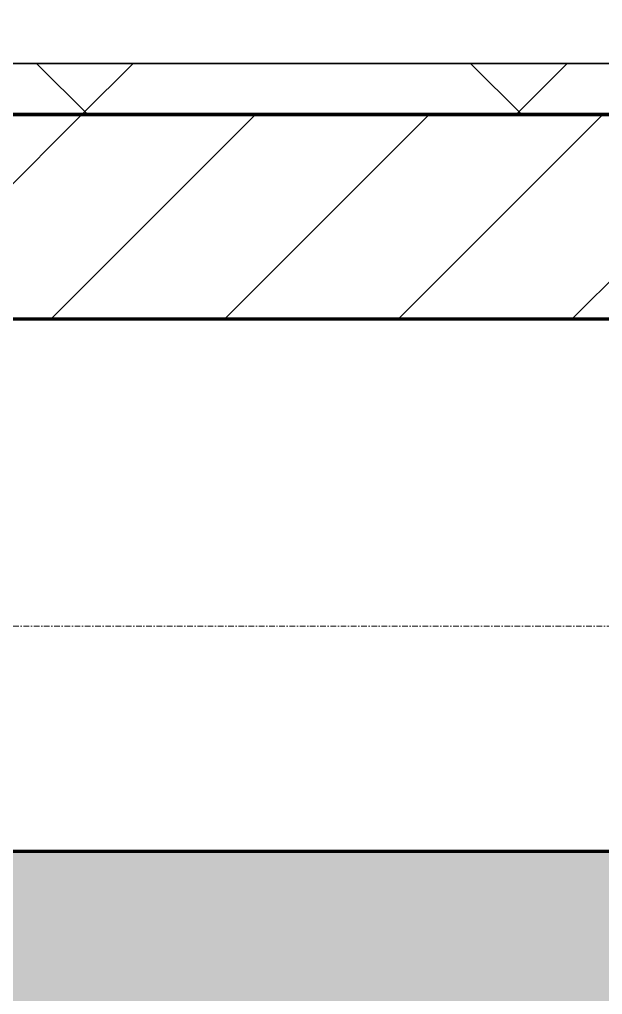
# Model space of a CAD drawing. Header units: millimetres. Extents: x -794334 to -714814, y -17806 to 22403.
# Drawn here: x -737859 to -737289, y -4681 to -3728 of the extents above; entities that cross this region are included whole.
import ezdxf
from ezdxf.xclip import XClip

# ---------------------------------------------------------------- set-up
doc = ezdxf.new("R2010")
doc.units = ezdxf.units.MM
doc.header["$XCLIPFRAME"] = 0
doc.linetypes.add('DPA_Grid _ Level 100', pattern=[10, 5.5, -1.6, 1.3, -1.6])
for name, color, linetype, lineweight in [('A-GLAZ-CURT', 2, 'Continuous', 9), ('A-WALL', 5, 'Continuous', 35), ('A-WALL-FNSH', 2, 'Continuous', 35), ('A-WALL-PATT', 1, 'Continuous', 35), ('S-GRID', 251, 'Continuous', 9), ('WALL-E', 2, 'Continuous', 35)]:
    doc.layers.add(name, color=color, linetype=linetype, lineweight=lineweight)
doc.layers.add('A11_ALU.SOLID SHEET', color=2, linetype='Continuous')

# ---------------------------------------------------------------- blocks, each defined once
blk = doc.blocks.new('*U804')
at = {"layer": 'S-GRID', "linetype": 'DPA_Grid _ Level 100'}
blk.add_line((57942.91, -7900), (-14128.88, -7900), dxfattribs=at)
blk = doc.blocks.new('PPLS-PP19_Custom Tile Pattern - Custom Tile Pattern-V185-4252-01 ENLARGED CONCOURSE LEVEL - REFLECTED CEILING PLAN - SHEET 3')
at = {"layer": 'A-GLAZ-CURT'}
for p, q in [((-300, 0), (300, 0)), ((300, 0), (-300, 0)), ((230.06, 0), (300, 0)), ((-300, -50), (300, -50)), ((300, -50), (-300, -50))]:
    blk.add_line(p, q, dxfattribs=at)
for points, knots in [([(268.31, 0), (265.4, 0), (243.63, 0), (207.11, 0), (177.41, 0), (159.34, 0), (158.33, 0), (158.3, 0)], [-253.462782, -253.462782, -253.462782, -253.462782, -244.693688, -187.987675, -143.776725, -129.632772, -123.352749, -123.352749, -123.352749, -123.352749]), ([(159.07, 0), (159.13, 0), (160.84, 0), (165.21, 0), (174.15, 0), (185.98, 0), (208.82, 0), (219.42, 0), (230.06, 0)], [-115.643202, -115.643202, -115.643202, -115.643202, -114.681583, -87.660824, -65.295536, -41.623857, -24.459831, 0, 0, 0, 0]), ([(247.1, 0), (246.76, 0), (245.04, 0), (238.34, 0), (226.56, 0), (221.1, 0), (200.27, 0), (182.99, 0), (174.27, 0), (169.67, 0), (168.99, 0)], [-9649.085549, -9649.085549, -9649.085549, -9649.085549, -9581.591397, -9406.094246, -9221.510254, -9016.44624, -8717.832359, -8253.978395, -8152.463617, -8069.855175, -8069.855175, -8069.855175, -8069.855175]), ([(171.51, 0), (176.48, 0), (193.23, 0), (201.73, 0), (208.81, 0), (213.9, 0), (241.96, 0), (266.73, 0), (281.71, 0), (291.71, 0), (296.52, 0), (297.86, 0), (298.09, 0)], [-7971.819559, -7971.819559, -7971.819559, -7971.819559, -7784.112253, -7606.717214, -7289.299508, -7042.621073, -6582.165592, -6068.460911, -5766.029927, -5566.724884, -5280.360606, -5199.253518, -5199.253518, -5199.253518, -5199.253518]), ([(268.16, 0), (266.9, 0), (251.48, 0), (230.43, 0), (219.94, 0), (219.02, 0)], [-11971.483157, -11971.483157, -11971.483157, -11971.483157, -11905.454923, -11162.864862, -10856.732305, -10856.732305, -10856.732305, -10856.732305]), ([(219.9, 0), (220.86, 0), (227.84, 0), (242.06, 0), (246.54, 0), (246.96, 0)], [-10670.940496, -10670.940496, -10670.940496, -10670.940496, -10511.382485, -9925.173265, -9834.877357, -9834.877357, -9834.877357, -9834.877357]), ([(284.76, 0), (284.76, 0), (285.09, 0), (287.47, 0), (293.59, 0), (297.76, 0), (300, 0)], [-4110.630118, -4110.630118, -4110.630118, -4110.630118, -4053.389046, -3959.664717, -3862.421465, -3746.95702, -3746.95702, -3746.95702, -3746.95702]), ([(297.38, 0), (295.84, 0), (291.62, 0), (285.38, 0), (284.87, 0)], [-4803.172655, -4803.172655, -4803.172655, -4803.172655, -4358.271401, -4143.037883, -4143.037883, -4143.037883, -4143.037883])]:
    blk.add_open_spline(points, degree=3, knots=knots, dxfattribs=at)
for points in [[(300, 0), (289.52, 0), (278.89, 0), (268.31, 0)], [(300, 0), (289.76, 0), (279.51, 0), (269.26, 0)]]:
    blk.add_open_spline(points, degree=3, dxfattribs=at)
blk = doc.blocks.new('PPLS-PP19_Custom Tile Pattern - Custom Tile Pattern-V186-4252-01 ENLARGED CONCOURSE LEVEL - REFLECTED CEILING PLAN - SHEET 3')
at = {"layer": 'A-GLAZ-CURT'}
for p, q in [((-300, 0), (300, 0)), ((300, 0), (-300, 0)), ((-293.07, 0), (-275.75, 0)), ((-275.75, 0), (-293.07, 0)), ((-222.32, 0), (-205, 0)), ((-205, 0), (-222.32, 0)), ((-125.17, 0), (-127.9, 0)), ((-300, -50), (300, -50)), ((300, -50), (-300, -50))]:
    blk.add_line(p, q, dxfattribs=at)
at = {"layer": 'A-GLAZ-CURT', "flags": 128}
for points in [[(-300, 0), (-291.56, 0), (-283.3, 0), (-275.2, 0), (-267.26, 0), (-259.45, 0), (-251.77, 0), (-244.2, 0), (-236.74, 0), (-229.36, 0), (-222.06, 0), (-214.83, 0), (-207.71, 0), (-200.76, 0), (-194.02, 0), (-187.54, 0), (-181.38, 0), (-175.58, 0), (-170.25, 0), (-165.64, 0), (-162.01, 0), (-159.53, 0), (-157.46, 0), (-154.52, 0), (-149.42, 0), (-141.84, 0), (-132.81, 0), (-126.08, 0)], [(-196.37, 0), (-202.58, 0), (-209.04, 0), (-215.73, 0), (-222.63, 0), (-229.72, 0), (-236.97, 0), (-244.39, 0), (-251.96, 0), (-259.67, 0), (-267.51, 0), (-275.48, 0), (-283.55, 0), (-291.73, 0), (-300, 0)], [(-128.55, 0), (-134.16, 0), (-140.03, 0), (-145.5, 0), (-150.63, 0), (-155.53, 0), (-160.27, 0), (-164.95, 0), (-169.65, 0), (-174.47, 0), (-179.49, 0), (-184.81, 0), (-190.44, 0), (-195.93, 0)]]:
    blk.add_lwpolyline(points, dxfattribs=at)
at = {"layer": 'A-GLAZ-CURT'}
for points, knots in [([(-300, 0), (-284.65, 0), (-236.57, 0), (-174.61, 0), (-129.95, 0), (-110.8, 0), (-99.5, 0), (-91.46, 0)], [-5323.127839, -5323.127839, -5323.127839, -5323.127839, -4502.809032, -2700.551212, -1002.059161, -460.363443, 0, 0, 0, 0]), ([(-195.93, 0), (-201.86, 0), (-228.4, 0), (-262.56, 0), (-294.48, 0), (-300, 0)], [-15548.992685, -15548.992685, -15548.992685, -15548.992685, -15131.813646, -13729.592194, -13439.944408, -13439.944408, -13439.944408, -13439.944408]), ([(-137.88, 0), (-140.56, 0), (-147.66, 0), (-147.69, 0), (-158.72, 0), (-174.02, 0), (-185.59, 0), (-209.77, 0), (-232.01, 0), (-255.22, 0), (-262.59, 0), (-264.9, 0), (-265.4, 0)], [-3187.727384, -3187.727384, -3187.727384, -3187.727384, -2919.378265, -2477.344047, -2237.412286, -2029.680487, -1755.085331, -1400.429864, -858.079193, -543.655514, -208.940337, 0, 0, 0, 0]), ([(-258.6, 0), (-257.91, 0), (-254.26, 0), (-241.25, 0), (-225.99, 0), (-213.1, 0), (-203.73, 0), (-198.3, 0), (-195.93, 0)], [-5722.54675, -5722.54675, -5722.54675, -5722.54675, -5657.471696, -5413.335975, -5017.494783, -4832.723979, -4666.091899, -4532.549632, -4532.549632, -4532.549632, -4532.549632]), ([(-133.82, 0), (-135.51, 0), (-137.8, 0), (-149.31, 0), (-162.01, 0), (-177.91, 0), (-199.46, 0), (-216.65, 0), (-231.26, 0), (-233.46, 0), (-234, 0)], [-2731.647847, -2731.647847, -2731.647847, -2731.647847, -2418.507304, -2308.929706, -2113.765672, -1763.376603, -1422.553702, -978.033455, -846.069444, -682.911962, -682.911962, -682.911962, -682.911962]), ([(-233.49, 0), (-233.44, 0), (-232.38, 0), (-230.74, 0), (-225.3, 0), (-223.63, 0)], [-455.274641, -455.274641, -455.274641, -455.274641, -440.605512, -119.536984, 0, 0, 0, 0]), ([(-223.63, 0), (-219.39, 0), (-206.17, 0), (-188.58, 0), (-169.02, 0), (-152.12, 0), (-137.1, 0), (-130, 0), (-127.98, 0)], [-5463.295695, -5463.295695, -5463.295695, -5463.295695, -5161.076232, -4739.070012, -4465.409639, -4149.119819, -3839.893365, -3660.841967, -3660.841967, -3660.841967, -3660.841967]), ([(-195.9, 0), (-192.68, 0), (-183.52, 0), (-171.77, 0), (-158.7, 0), (-157.22, 0)], [-4531.949775, -4531.949775, -4531.949775, -4531.949775, -4349.945572, -4000.813434, -3840.635403, -3840.635403, -3840.635403, -3840.635403]), ([(-128.82, 0), (-130.8, 0), (-150.49, 0), (-172.81, 0), (-195, 0)], [-17314.152334, -17314.152334, -17314.152334, -17314.152334, -17136.203329, -15570.758768, -15570.758768, -15570.758768, -15570.758768]), ([(-152.35, 0), (-151.03, 0), (-147.71, 0), (-143.57, 0), (-138.62, 0)], [-3494.978217, -3494.978217, -3494.978217, -3494.978217, -3371.022232, -3227.460399, -3227.460399, -3227.460399, -3227.460399]), ([(-128.05, 0), (-130.61, 0), (-137.18, 0), (-147.46, 0), (-150.03, 0), (-150.57, 0)], [-5689.624056, -5689.624056, -5689.624056, -5689.624056, -5508.838257, -5298.784692, -5196.16478, -5196.16478, -5196.16478, -5196.16478]), ([(-150.34, 0), (-150.07, 0), (-147.75, 0), (-142.6, 0), (-127.26, 0), (-107.3, 0), (-90.42, 0), (-75.26, 0), (-68.41, 0), (-65.12, 0), (-63.63, 0)], [-4948.728362, -4948.728362, -4948.728362, -4948.728362, -4883.323924, -4440.880425, -4054.690705, -3793.097032, -3402.597032, -3144.956779, -3050.982048, -2969.237017, -2969.237017, -2969.237017, -2969.237017]), ([(-129.19, 0), (-132.53, 0), (-139.48, 0), (-147.74, 0), (-149.07, 0)], [-6625.955282, -6625.955282, -6625.955282, -6625.955282, -6449.282163, -6277.220794, -6277.220794, -6277.220794, -6277.220794]), ([(-148.23, 0), (-146.94, 0), (-140.15, 0), (-137.28, 0), (-133.93, 0), (-128.78, 0), (-126.5, 0)], [-6162.058746, -6162.058746, -6162.058746, -6162.058746, -6017.569127, -5560.701257, -5364.112219, -5231.017328, -5231.017328, -5231.017328, -5231.017328]), ([(-128.7, 0), (-131.87, 0), (-139.57, 0), (-146.11, 0), (-146.95, 0)], [-910.741975, -910.741975, -910.741975, -910.741975, -741.901385, -489.130243, -489.130243, -489.130243, -489.130243]), ([(-146.69, 0), (-146.59, 0), (-145.49, 0), (-137.46, 0), (-131.12, 0), (-128.03, 0)], [-420.34245, -420.34245, -420.34245, -420.34245, -406.956646, -290.263673, -75.880701, -75.880701, -75.880701, -75.880701]), ([(-128.3, 0), (-131.84, 0), (-133.22, 0), (-134.09, 0), (-134.15, 0)], [-8520.774418, -8520.774418, -8520.774418, -8520.774418, -8266.114998, -8246.473386, -8246.473386, -8246.473386, -8246.473386]), ([(-134.15, 0), (-133.32, 0), (-131.69, 0), (-128.76, 0), (-128.21, 0)], [-7657.439573, -7657.439573, -7657.439573, -7657.439573, -7293.749979, -7215.664213, -7215.664213, -7215.664213, -7215.664213]), ([(-120.13, 0), (-120.14, 0), (-120.24, 0), (-121.3, 0), (-129.25, 0), (-133.82, 0)], [-2933.992132, -2933.992132, -2933.992132, -2933.992132, -2920.575025, -2840.280255, -2731.647847, -2731.647847, -2731.647847, -2731.647847]), ([(-128.08, 0), (-125.4, 0), (-115.98, 0), (-92.04, 0), (-74.02, 0), (-62.91, 0), (-60.49, 0), (-60.14, 0)], [-7209.625627, -7209.625627, -7209.625627, -7209.625627, -6839.55839, -6236.997189, -5713.340575, -5140.470607, -5025.989201, -5025.989201, -5025.989201, -5025.989201]), ([(-86.16, 0), (-91.37, 0), (-104.13, 0), (-119.09, 0), (-127.62, 0), (-128.06, 0)], [-1681.3698, -1681.3698, -1681.3698, -1681.3698, -1374.161226, -945.742622, -922.113472, -922.113472, -922.113472, -922.113472]), ([(-72.93, 0), (-75.51, 0), (-90.06, 0), (-110.33, 0), (-128.05, 0)], [-19442.345229, -19442.345229, -19442.345229, -19442.345229, -18935.241197, -17337.188255, -17337.188255, -17337.188255, -17337.188255]), ([(-60.22, 0), (-66.5, 0), (-81.6, 0), (-106.97, 0), (-121.35, 0), (-128.03, 0)], [-7904.648407, -7904.648407, -7904.648407, -7904.648407, -7508.296369, -7004.680444, -6646.584606, -6646.584606, -6646.584606, -6646.584606]), ([(-118.78, 0), (-121.86, 0), (-124.4, 0), (-127.86, 0), (-127.99, 0)], [-5938.474035, -5938.474035, -5938.474035, -5938.474035, -5700.061948, -5691.037617, -5691.037617, -5691.037617, -5691.037617]), ([(-113.43, 0), (-113.44, 0), (-113.96, 0), (-119.73, 0), (-125.43, 0), (-127.03, 0), (-127.41, 0)], [-328.499627, -328.499627, -328.499627, -328.499627, -282.672656, -98.539552, -24.539552, 0, 0, 0, 0]), ([(-127.37, 0), (-125.74, 0), (-124.17, 0), (-123.43, 0), (-123.28, 0)], [-3642.19713, -3642.19713, -3642.19713, -3642.19713, -3488.92562, -3439.852845, -3439.852845, -3439.852845, -3439.852845]), ([(-126.5, 0), (-122.44, 0), (-108.71, 0), (-86.68, 0), (-63.44, 0), (-54.4, 0), (-48.53, 0), (-30.79, 0), (-18.03, 0), (8.61, 0), (15.02, 0), (22.91, 0), (31, 0), (39.04, 0), (51.19, 0), (58.74, 0), (61.34, 0), (61.45, 0)], [-5231.017328, -5231.017328, -5231.017328, -5231.017328, -4994.692869, -4542.524482, -4008.285538, -3689.699207, -3546.54457, -3315.260113, -2864.387349, -2439.246196, -2084.094819, -1956.422387, -1818.904206, -1645.594513, -1443.202566, -1228.752106, -1120.932285, -1120.932285, -1120.932285, -1120.932285]), ([(-125.15, 0), (-124.93, 0), (-121.96, 0), (-113.01, 0), (-98.9, 0), (-85.29, 0), (-71.67, 0), (-65.93, 0), (-65.07, 0)], [-3362.7396, -3362.7396, -3362.7396, -3362.7396, -3342.215224, -3074.362186, -2902.289527, -2605.247022, -2322.099534, -2241.8264, -2241.8264, -2241.8264, -2241.8264]), ([(-122.08, 0), (-122.01, 0), (-121.69, 0), (-121.2, 0), (-120.88, 0)], [-3136.336417, -3136.336417, -3136.336417, -3136.336417, -3110.304437, -3035.164275, -3035.164275, -3035.164275, -3035.164275]), ([(-36.33, 0), (-36.43, 0), (-37.27, 0), (-45.02, 0), (-46.13, 0), (-60.59, 0), (-81.23, 0), (-99.51, 0), (-114.02, 0), (-117.28, 0), (-118.78, 0)], [-1855.773136, -1855.773136, -1855.773136, -1855.773136, -1810.870157, -1672.078046, -1405.135169, -1060.00838, -740.068933, -229.489605, -116.330425, 0, 0, 0, 0]), ([(-117.74, 0), (-117.19, 0), (-114.78, 0), (-113.43, 0), (-113.43, 0)], [-821.249067, -821.249067, -821.249067, -821.249067, -394.672656, -330.879064, -330.879064, -330.879064, -330.879064]), ([(-36.62, 0), (-36.62, 0), (-40.35, 0), (-44.32, 0), (-58.97, 0), (-85.2, 0), (-107.61, 0), (-116.56, 0), (-117.56, 0)], [-4069.478503, -4069.478503, -4069.478503, -4069.478503, -3858.647035, -3538.256648, -2842.901703, -2193.204658, -1433.981041, -985.49888, -985.49888, -985.49888, -985.49888]), ([(-115.82, 0), (-114.96, 0), (-110.41, 0), (-96.78, 0), (-71.33, 0), (-42.53, 0), (-12.78, 0), (2.21, 0), (6.88, 0), (7.81, 0)], [-5724.064692, -5724.064692, -5724.064692, -5724.064692, -5430.283136, -5103.229623, -4799.173296, -4065.652676, -3589.737505, -3285.047089, -3185.089787, -3185.089787, -3185.089787, -3185.089787]), ([(9.32, 0), (9.08, 0), (7.65, 0), (2.57, 0), (-12.23, 0), (-25.64, 0), (-40, 0), (-56.24, 0), (-75.59, 0), (-94, 0), (-112.01, 0), (-114.94, 0), (-115.63, 0)], [-2922.926651, -2922.926651, -2922.926651, -2922.926651, -2882.788014, -2720.818881, -2518.50168, -2125.455881, -1792.521578, -1466.981642, -1208.454564, -789.402658, -501.969187, -243.577221, -243.577221, -243.577221, -243.577221]), ([(-91.46, 0), (-90.09, 0), (-84.7, 0), (-77.43, 0), (-72.73, 0), (-72.64, 0), (-72.64, 0)], [-19832.387487, -19832.387487, -19832.387487, -19832.387487, -19753.885894, -19541.04734, -19478.625389, -19471.062469, -19471.062469, -19471.062469, -19471.062469]), ([(-63.96, 0), (-64.13, 0), (-72.5, 0), (-80.63, 0), (-86.16, 0)], [-2171.769325, -2171.769325, -2171.769325, -2171.769325, -2007.031671, -1681.3698, -1681.3698, -1681.3698, -1681.3698]), ([(-60.21, 0), (-62.62, 0), (-71.92, 0), (-77.83, 0), (-82.66, 0), (-83.28, 0), (-83.28, 0)], [-2130.39516, -2130.39516, -2130.39516, -2130.39516, -2006.592567, -1646.621388, -1424.436217, -1393.971743, -1393.971743, -1393.971743, -1393.971743]), ([(-83.28, 0), (-83.28, 0), (-82.91, 0), (-76.14, 0), (-62.97, 0), (-48.14, 0), (-36.49, 0), (-33.57, 0), (-29.94, 0), (-28.57, 0)], [-1393.4169, -1393.4169, -1393.4169, -1393.4169, -1353.722004, -1274.333717, -1073.56893, -651.549973, -296.515819, -83.513472, 0, 0, 0, 0]), ([(-66.39, 0), (-66.39, 0), (-64.58, 0), (-62.04, 0), (-60.24, 0)], [-2493.31794, -2493.31794, -2493.31794, -2493.31794, -2315.303971, -2045.757878, -2045.757878, -2045.757878, -2045.757878]), ([(31.18, 0), (25.97, 0), (11.99, 0), (-16.92, 0), (-47.42, 0), (-65.77, 0), (-66.37, 0), (-66.38, 0)], [-4496.803627, -4496.803627, -4496.803627, -4496.803627, -4222.080604, -3745.412743, -2981.410125, -2542.574734, -2498.224237, -2498.224237, -2498.224237, -2498.224237]), ([(-63.63, 0), (-61.49, 0), (-57.39, 0), (-54.49, 0), (-45.2, 0), (-40.79, 0), (-40.46, 0), (-40.44, 0)], [-2969.237017, -2969.237017, -2969.237017, -2969.237017, -2851.217951, -2734.127174, -2474.780881, -2410.990208, -2350.645972, -2350.645972, -2350.645972, -2350.645972]), ([(-26.75, 0), (-27.82, 0), (-36.18, 0), (-47.84, 0), (-57.53, 0), (-60.18, 0)], [-8718.362214, -8718.362214, -8718.362214, -8718.362214, -8532.293389, -8073.216054, -7905.559645, -7905.559645, -7905.559645, -7905.559645]), ([(-29.03, 0), (-33.97, 0), (-43.74, 0), (-53.79, 0), (-59.04, 0), (-59.38, 0)], [-2680.714891, -2680.714891, -2680.714891, -2680.714891, -2413.671296, -2161.752162, -2144.571912, -2144.571912, -2144.571912, -2144.571912]), ([(-59.27, 0), (-57.95, 0), (-49.94, 0), (-34.42, 0), (-29.82, 0), (-29.19, 0)], [-1998.57939, -1998.57939, -1998.57939, -1998.57939, -1809.437387, -963.711516, -666.19313, -666.19313, -666.19313, -666.19313]), ([(-58.83, 0), (-58.37, 0), (-57.29, 0), (-54.23, 0), (-46.33, 0), (-42.62, 0), (-41.76, 0)], [-4859.52896, -4859.52896, -4859.52896, -4859.52896, -4680.891996, -4469.85053, -4321.566175, -4270.495146, -4270.495146, -4270.495146, -4270.495146]), ([(-51.83, 0), (-51.83, 0), (-51.78, 0), (-47.4, 0), (-46.01, 0), (-40.22, 0), (-36.78, 0)], [-632.814994, -632.814994, -632.814994, -632.814994, -627.965721, -508.377888, -260.442412, 0, 0, 0, 0]), ([(7.71, 0), (4.35, 0), (-5.47, 0), (-20.62, 0), (-32.81, 0), (-44.85, 0), (-51.43, 0), (-51.79, 0)], [-1796.888438, -1796.888438, -1796.888438, -1796.888438, -1617.263037, -1290.787923, -1039.307308, -819.71621, -644.910881, -644.910881, -644.910881, -644.910881]), ([(-41.76, 0), (-39.9, 0), (-37.72, 0), (-36.92, 0), (-36.77, 0)], [-4270.495146, -4270.495146, -4270.495146, -4270.495146, -4161.040818, -4106.245333, -4106.245333, -4106.245333, -4106.245333]), ([(-36.78, 0), (-32.43, 0), (-19.22, 0), (-3.64, 0), (6.8, 0), (7.69, 0)], [-6191.144455, -6191.144455, -6191.144455, -6191.144455, -5862.463379, -5340.621928, -5292.217636, -5292.217636, -5292.217636, -5292.217636]), ([(-36.29, 0), (-36.29, 0), (-34.66, 0), (-28.88, 0), (-26.95, 0), (-26.54, 0)], [-9150.272121, -9150.272121, -9150.272121, -9150.272121, -9057.163041, -8919.836787, -8834.607043, -8834.607043, -8834.607043, -8834.607043]), ([(7.7, 0), (6.13, 0), (-2.99, 0), (-16.58, 0), (-34.76, 0), (-36.04, 0)], [-9980.053201, -9980.053201, -9980.053201, -9980.053201, -9884.23066, -9424.652049, -9182.880979, -9182.880979, -9182.880979, -9182.880979]), ([(-33.34, 0), (-33.34, 0), (-32.93, 0), (-31.16, 0), (-30.52, 0)], [-2415.024266, -2415.024266, -2415.024266, -2415.024266, -2357.633367, -2323.618664, -2323.618664, -2323.618664, -2323.618664]), ([(70.61, 0), (66.16, 0), (55.8, 0), (39.61, 0), (24.74, 0), (2.64, 0), (-17.84, 0), (-30.57, 0), (-31.82, 0), (-32, 0)], [-4647.237329, -4647.237329, -4647.237329, -4647.237329, -4326.416877, -4098.545751, -3766.694881, -3333.063701, -2994.501669, -2698.150104, -2614.070998, -2614.070998, -2614.070998, -2614.070998]), ([(-30.76, 0), (-30.73, 0), (-29.99, 0), (-23.47, 0), (-15.75, 0), (-15.19, 0)], [-54176.191683, -54176.191683, -54176.191683, -54176.191683, -54157.274271, -53749.15266, -53717.791567, -53717.791567, -53717.791567, -53717.791567]), ([(-30.52, 0), (-27.11, 0), (-17.83, 0), (-3.38, 0), (5.61, 0), (6.86, 0)], [-2323.618664, -2323.618664, -2323.618664, -2323.618664, -2142.497158, -1716.209403, -1645.896554, -1645.896554, -1645.896554, -1645.896554]), ([(-13, 0), (-14.35, 0), (-17.68, 0), (-25.97, 0), (-29.52, 0), (-30.21, 0)], [-55207.591944, -55207.591944, -55207.591944, -55207.591944, -54789.006179, -54461.685999, -54290.791712, -54290.791712, -54290.791712, -54290.791712]), ([(6.91, 0), (5.6, 0), (-0.55, 0), (-13.89, 0), (-24.92, 0), (-29.03, 0)], [-3475.000784, -3475.000784, -3475.000784, -3475.000784, -3285.499107, -2903.012179, -2680.714891, -2680.714891, -2680.714891, -2680.714891]), ([(-28.98, 0), (-28.66, 0), (-27.39, 0), (-24.45, 0), (-22.56, 0)], [-166.548282, -166.548282, -166.548282, -166.548282, -102.06493, 0, 0, 0, 0]), ([(-28.57, 0), (-26.93, 0), (-20.29, 0), (-11.45, 0), (2.08, 0), (13.15, 0), (21.24, 0), (24.62, 0), (24.72, 0), (24.72, 0)], [-5361.429781, -5361.429781, -5361.429781, -5361.429781, -5261.36855, -5050.479954, -4785.90057, -4596.498881, -4445.288762, -4384.376941, -4376.041937, -4376.041937, -4376.041937, -4376.041937]), ([(-22.56, 0), (-20.27, 0), (-17.03, 0), (-11.36, 0), (-7.66, 0), (-6.6, 0), (-6.44, 0)], [-56468.192263, -56468.192263, -56468.192263, -56468.192263, -56344.022017, -56303.229861, -56166.290093, -56124.392176, -56124.392176, -56124.392176, -56124.392176]), ([(-15.19, 0), (-13.07, 0), (7.48, 0), (42.82, 0), (88.72, 0), (120.63, 0), (138.28, 0), (138.53, 0)], [-461.142613, -461.142613, -461.142613, -461.142613, -429.606584, -390.253598, -346.313304, -291.370682, -290.5735, -290.5735, -290.5735, -290.5735]), ([(-6.54, 0), (-6.73, 0), (-7.2, 0), (-7.6, 0), (-7.79, 0)], [-56009.792147, -56009.792147, -56009.792147, -56009.792147, -55949.290093, -55895.192118, -55895.192118, -55895.192118, -55895.192118]), ([(-2.63, 0), (-2.47, 0), (-1.22, 0), (4.92, 0), (15.97, 0), (22.54, 0), (24.49, 0)], [-226.825321, -226.825321, -226.825321, -226.825321, -220.269177, -206.416616, -198.214427, -187.717507, -187.717507, -187.717507, -187.717507]), ([(7.51, 0), (4.7, 0), (1.23, 0), (-1.67, 0), (-2.25, 0)], [-265.933135, -265.933135, -265.933135, -265.933135, -246.234814, -234.646884, -234.646884, -234.646884, -234.646884]), ([(103.09, 0), (101.08, 0), (86.31, 0), (63.34, 0), (35.84, 0), (17.71, 0), (10.48, 0), (7.68, 0)], [-375.435014, -375.435014, -375.435014, -375.435014, -369.147452, -330.153101, -307.516438, -285.83788, -266.33338, -266.33338, -266.33338, -266.33338]), ([(7.71, 0), (15.17, 0), (23.69, 0), (37.44, 0), (45.92, 0), (57.76, 0), (64.47, 0), (72.74, 0), (74.91, 0), (75.69, 0), (75.81, 0)], [-1629.879936, -1629.879936, -1629.879936, -1629.879936, -1206.526904, -1089.329421, -901.315459, -753.071572, -495.328968, -421.953223, -334.951786, -315.581229, -315.581229, -315.581229, -315.581229]), ([(7.91, 0), (21.06, 0), (44.34, 0), (70.92, 0), (82.12, 0), (83.66, 0)], [-5288.269222, -5288.269222, -5288.269222, -5288.269222, -4573.028122, -4094.177415, -3869.465285, -3869.465285, -3869.465285, -3869.465285]), ([(75.68, 0), (74.04, 0), (67.21, 0), (53.52, 0), (37, 0), (24.07, 0), (15.87, 0), (10.43, 0), (8.2, 0)], [-3071.395068, -3071.395068, -3071.395068, -3071.395068, -2950.589685, -2634.532728, -2313.748533, -2106.613311, -1925.670641, -1805.750466, -1805.750466, -1805.750466, -1805.750466]), ([(8.3, 0), (9.15, 0), (9.89, 0), (10.14, 0), (10.18, 0)], [-3166.503872, -3166.503872, -3166.503872, -3166.503872, -3066.359526, -3044.715262, -3044.715262, -3044.715262, -3044.715262]), ([(30.82, 0), (29.27, 0), (21.93, 0), (14.5, 0), (8.53, 0)], [-10462.034656, -10462.034656, -10462.034656, -10462.034656, -10363.088938, -9997.055338, -9997.055338, -9997.055338, -9997.055338]), ([(24.69, 0), (24.54, 0), (20.99, 0), (15.48, 0), (10.8, 0), (9.63, 0)], [-4368.572414, -4368.572414, -4368.572414, -4368.572414, -4306.476363, -4080.000647, -3772.857994, -3772.857994, -3772.857994, -3772.857994]), ([(18.16, 0), (19.15, 0), (24.25, 0), (25.66, 0), (26.12, 0)], [-5700.113719, -5700.113719, -5700.113719, -5700.113719, -5554.232259, -5302.431367, -5302.431367, -5302.431367, -5302.431367]), ([(74.51, 0), (74.11, 0), (70.52, 0), (62.26, 0), (51.85, 0), (43.81, 0), (29.53, 0), (20.67, 0), (18.85, 0), (18.16, 0)], [-6947.744629, -6947.744629, -6947.744629, -6947.744629, -6924.452779, -6738.82075, -6548.303034, -6314.283804, -6135.05769, -5972.647715, -5832.674503, -5832.674503, -5832.674503, -5832.674503]), ([(27.44, 0), (27.9, 0), (29.54, 0), (38.07, 0), (53.39, 0), (71.67, 0), (84.83, 0), (86.01, 0), (92.51, 0), (94.33, 0)], [-5037.309798, -5037.309798, -5037.309798, -5037.309798, -4887.603822, -4705.298446, -4353.683244, -3960.84581, -3759.045785, -3336.541051, -2783.776468, -2783.776468, -2783.776468, -2783.776468]), ([(27.89, 0), (29.09, 0), (33.4, 0), (48.37, 0), (71.92, 0), (100.57, 0), (116.36, 0), (128.63, 0), (128.95, 0)], [-147.777612, -147.777612, -147.777612, -147.777612, -135.792042, -118.513713, -97.899267, -63.759246, -39.050993, -35.895543, -35.895543, -35.895543, -35.895543]), ([(53.18, 0), (53.06, 0), (52.22, 0), (44.99, 0), (36.46, 0), (30.82, 0)], [-622.740158, -622.740158, -622.740158, -622.740158, -566.066452, -360.610861, 0, 0, 0, 0]), ([(136.44, 0), (121.66, 0), (86.93, 0), (51.16, 0), (31.18, 0)], [-106.750556, -106.750556, -106.750556, -106.750556, -59.610984, 0, 0, 0, 0]), ([(75.57, 0), (73.4, 0), (66.63, 0), (57.82, 0), (46.51, 0), (41.18, 0), (36.02, 0), (35.54, 0), (35.54, 0)], [-365.397003, -365.397003, -365.397003, -365.397003, -357.622665, -341.267687, -334.000314, -326.15566, -319.318397, -317.489778, -317.489778, -317.489778, -317.489778]), ([(36.29, 0), (37.77, 0), (48.82, 0), (64.79, 0), (95.91, 0), (124.45, 0), (132.42, 0), (134.6, 0)], [-314.598523, -314.598523, -314.598523, -314.598523, -305.899624, -287.17622, -249.500363, -194.761443, -152.241002, -152.241002, -152.241002, -152.241002]), ([(61.47, 0), (61.47, 0), (61.21, 0), (54.61, 0), (53.71, 0), (53.56, 0)], [-1113.311073, -1113.311073, -1113.311073, -1113.311073, -1096.402191, -891.204116, -747.28819, -747.28819, -747.28819, -747.28819]), ([(75.77, 0), (74.96, 0), (73.23, 0), (71.05, 0), (70.61, 0)], [-163.390815, -163.390815, -163.390815, -163.390815, -31.537676, 0, 0, 0, 0]), ([(114.39, 0), (114.2, 0), (112.08, 0), (105.42, 0), (92.38, 0), (85.98, 0), (78.3, 0), (75.63, 0)], [-8148.58938, -8148.58938, -8148.58938, -8148.58938, -8105.191388, -7723.759874, -7531.75727, -7135.649961, -6970.51457, -6970.51457, -6970.51457, -6970.51457]), ([(168.37, 0), (167.68, 0), (162.47, 0), (147.02, 0), (111.63, 0), (86.24, 0), (76.29, 0)], [-543.375029, -543.375029, -543.375029, -543.375029, -530.793311, -458.593899, -401.860199, -366.257734, -366.257734, -366.257734, -366.257734]), ([(94.4, 0), (94.4, 0), (94.64, 0), (99.11, 0), (108.97, 0), (120.79, 0), (139.94, 0), (163.31, 0), (185.23, 0), (193.62, 0), (194.69, 0), (194.79, 0)], [-2348.345796, -2348.345796, -2348.345796, -2348.345796, -2310.419338, -2233.599744, -2052.234781, -1843.028543, -1530.39897, -1095.004608, -529.74427, -295.064701, -265.121568, -265.121568, -265.121568, -265.121568]), ([(129.02, 0), (129.02, 0), (124.41, 0), (122.35, 0), (114.96, 0), (108.04, 0), (103.09, 0)], [-35.386604, -35.386604, -35.386604, -35.386604, -31.430235, -22.807238, -15.488593, 0, 0, 0, 0]), ([(157.9, 0), (156.77, 0), (151.67, 0), (143.29, 0), (134.04, 0), (126.24, 0), (118.6, 0), (114.23, 0), (111.98, 0), (105.66, 0), (105.23, 0), (105.23, 0)], [-10292.955006, -10292.955006, -10292.955006, -10292.955006, -10098.273015, -9847.788484, -9677.714971, -9567.007022, -9453.21225, -9220.200448, -9012.77275, -8966.157302, -8929.495943, -8929.495943, -8929.495943, -8929.495943]), ([(105.26, 0), (105.52, 0), (111.01, 0), (112.65, 0), (113.59, 0)], [-8920.561005, -8920.561005, -8920.561005, -8920.561005, -8814.835624, -8577.462505, -8577.462505, -8577.462505, -8577.462505]), ([(128.58, 0), (128.8, 0), (130.16, 0), (139.26, 0), (152.67, 0), (161.24, 0), (162.19, 0), (162.75, 0)], [-633.326174, -633.326174, -633.326174, -633.326174, -627.736123, -618.981161, -602.094757, -592.980799, -581.414464, -581.414464, -581.414464, -581.414464]), ([(137.1, 0), (136, 0), (133.64, 0), (129.87, 0), (129.11, 0)], [-670.405967, -670.405967, -670.405967, -670.405967, -651.020627, -640.742133, -640.742133, -640.742133, -640.742133]), ([(193.8, 0), (193.33, 0), (190.11, 0), (183.13, 0), (171, 0), (161.95, 0), (161.28, 0), (158.35, 0), (157.85, 0), (157.77, 0)], [-11665.349007, -11665.349007, -11665.349007, -11665.349007, -11565.880756, -11105.624034, -10839.086983, -10768.332124, -10666.779182, -10580.760289, -10550.278881, -10550.278881, -10550.278881, -10550.278881]), ([(300, 0), (286.53, 0), (254.22, 0), (207.11, 0), (177.41, 0), (159.34, 0), (158.33, 0), (158.3, 0)], [-285.253232, -285.253232, -285.253232, -285.253232, -244.693688, -187.987675, -143.776725, -129.632772, -123.352749, -123.352749, -123.352749, -123.352749]), ([(159.07, 0), (159.13, 0), (160.84, 0), (165.21, 0), (174.15, 0), (185.98, 0), (208.82, 0), (219.42, 0), (230.06, 0)], [-115.643202, -115.643202, -115.643202, -115.643202, -114.681583, -87.660824, -65.295536, -41.623857, -24.459831, 0, 0, 0, 0]), ([(162.75, 0), (165.4, 0), (170.91, 0), (172.61, 0), (172.61, 0)], [-111.264224, -111.264224, -111.264224, -111.264224, -56.742688, -19.085662, -19.085662, -19.085662, -19.085662]), ([(247.1, 0), (246.76, 0), (245.04, 0), (238.34, 0), (226.56, 0), (221.1, 0), (200.27, 0), (182.99, 0), (174.27, 0), (169.67, 0), (168.99, 0)], [-9649.085549, -9649.085549, -9649.085549, -9649.085549, -9581.591397, -9406.094246, -9221.510254, -9016.44624, -8717.832359, -8253.978395, -8152.463617, -8069.855175, -8069.855175, -8069.855175, -8069.855175]), ([(210.18, 0), (208.35, 0), (202.78, 0), (187.54, 0), (175.3, 0), (169.49, 0)], [-194.454786, -194.454786, -194.454786, -194.454786, -184.406837, -162.427601, -142.916156, -142.916156, -142.916156, -142.916156]), ([(171.51, 0), (176.48, 0), (193.23, 0), (201.73, 0), (207.5, 0), (210.1, 0), (210.85, 0)], [-7971.819559, -7971.819559, -7971.819559, -7971.819559, -7784.112253, -7606.717214, -7289.299508, -7179.657833, -7179.657833, -7179.657833, -7179.657833]), ([(172.07, 0), (177.66, 0), (187.87, 0), (201.08, 0), (206.49, 0), (210.4, 0), (211.32, 0)], [-255.364076, -255.364076, -255.364076, -255.364076, -237.955587, -223.92608, -215.862851, -213.246672, -213.246672, -213.246672, -213.246672])]:
    blk.add_open_spline(points, degree=3, knots=knots, dxfattribs=at)
for points in [[(-127.78, 0), (-126.79, 0), (-125.91, 0), (-125.15, 0)], [(-39.84, 0), (-39.08, 0), (-38.11, 0), (-37.36, 0)], [(24.49, 0), (25.23, 0), (25.72, 0), (26.04, 0)], [(80.35, 0), (79.57, 0), (78.27, 0), (76.63, 0)], [(84.06, 0), (83.48, 0), (82.41, 0), (81.72, 0)], [(168.74, 0), (168.74, 0), (169.81, 0), (171.51, 0)]]:
    blk.add_open_spline(points, degree=3, dxfattribs=at)
blk = doc.blocks.new('*U1029')
at = {"layer": 'A-GLAZ-CURT'}
for name, p in [('PPLS-PP19_Custom Tile Pattern - Custom Tile Pattern-V185-4252-01 ENLARGED CONCOURSE LEVEL - REFLECTED CEILING PLAN - SHEET 3', (40802.37, -7350)), ('PPLS-PP19_Custom Tile Pattern - Custom Tile Pattern-V186-4252-01 ENLARGED CONCOURSE LEVEL - REFLECTED CEILING PLAN - SHEET 3', (41402.37, -7350))]:
    blk.add_blockref(name, p, dxfattribs=at)
blk = doc.blocks.new('*U1630')
blk.add_lwpolyline([(22690, -750), (19166.45, -750), (19116.45, -700), (18966.44, -550), (-101025.39, -550), (-101025.39, -6704.96), (-96300, -6704.96), (-96300, -7350), (-94497.63, -7350), (17250, -7350), (17250, -6849.96), (18300, -6849.96), (22690, -6849.96)], close=True)

msp = doc.modelspace()

# ---------------------------------------------------------------- hatches: boundary and pattern name
at = {"layer": 'A-WALL-PATT', "lineweight": 9}
h = msp.add_hatch(dxfattribs=at)
h.set_pattern_fill('FP_1', color=256, style=0, pattern_type=2)
h.set_pattern_definition([(50, (0, 0), (728.7365, -63.7558), [76.2, -838.2]), (355, (0, 0), (-140.9716, 764.2276), [60.96, -670.56]), (100.451, (60.7, -5.3), (587.77, 700.46675), [64.76, -712.36]), (46.184, (0, 203.2), (1084.3162, -168.171), [114.3, -1257.3]), (96.636, (90.4, 189.2), (949.6099, 989.7098), [97.14, -1068.54]), (351.184, (0, 203.2), (949.6206, 989.7012), [91.44, -1005.84]), (21, (101.6, 152.4), (606.45787, -409.06057), [76.2, -838.2]), (326, (101.6, 152.4), (247.20834, 736.7529), [60.96, -670.56]), (71.451, (152.14, 118.3), (853.66825, 327.6855), [64.76, -712.36]), (37.5, (0, 0), (12.35469, 338.22012), [33.528, -628.904, 33.528, -647.192, -673.1]), (37.5, (0, 0), (12.35469, 338.22012), [-1343.152, 33.528, -639.572]), (7.5, (0, 0), (267.27887, 400.72213), [33.528, -354.584, 33.528, -613.664, -256.54]), (7.5, (0, 0), (267.27887, 400.72213), [-1035.304, 33.528, -223.012]), (327.5, (-226.57, 0), (542.36333, -22.91534), [33.528, -220.472, 33.528, -758.952, -1051.56]), (327.5, (-226.57, 0), (542.36333, -22.91534), [-1046.48, 33.528, -1018.032]), (317.5, (-328.17, 0), (592.51696, 101.7071), [33.528, -296.672, 33.528, -492.76, -746.76]), (317.5, (-328.17, 0), (592.51696, 101.7071), [-856.488, 33.528, -713.232])])
h.paths.add_polyline_path([(-720978.37, -6040.98), (-720978.37, -4540.98), (-790483.7, -4540.98), (-790483.7, -6040.98), (-725322.45, -6040.98)])

# ---------------------------------------------------------------- linework, layer by layer
at = {"layer": 'A-WALL', "color": 7, "lineweight": 70}
msp.add_line((-790483.7, -4540.98), (-727382.37, -4540.98), dxfattribs=at)

# ---------------------------------------------------------------- block references
at = {"layer": 'A11_ALU.SOLID SHEET'}
ref = msp.add_blockref('*U1630', (-744681.24, 3579.02), dxfattribs=at)
XClip(ref).set_block_clipping_path([(-45802.4668593339, -9620.0029952967), (23702.8690583039, 10334.9999958097)])

# ---------------------------------------------------------------- next in the draw order: hatches: boundary and pattern name
at = {"layer": 'A-WALL-PATT', "lineweight": 9}
h = msp.add_hatch(dxfattribs=at)
h.set_pattern_fill('FP_5', color=256, style=0, pattern_type=2)
h.set_pattern_definition([(45, (0, 0), (-212.13203, 212.13203), []), (135, (0, 0), (-212.13203, -212.13203), [])])
h.paths.add_polyline_path([(-727630.24, -3820.98), (-727382.37, -3820.98), (-727382.37, -3770.98), (-790483.7, -3770.98), (-790483.7, -3820.98), (-727766, -3820.98)])
h = msp.add_hatch(dxfattribs=at)
h.set_pattern_fill('FP_2', color=256, style=0, pattern_type=2)
h.set_pattern_definition([(45, (0, 0), (-84.852814, 84.852814), [])])
h.paths.add_polyline_path([(-727382.37, -4020.98), (-727382.37, -3820.98), (-790483.7, -3820.98), (-790483.7, -4020.98), (-727494.49, -4020.98)])

# ---------------------------------------------------------------- next in the draw order: linework, layer by layer
at = {"layer": 'A-WALL', "color": 7, "lineweight": 70}
for p, q in [((-738380, -3820.98), (-737180, -3820.98)), ((-737180, -3820.98), (-738380, -3820.98)), ((-737180, -4020.98), (-738380, -4020.98))]:
    msp.add_line(p, q, dxfattribs=at)
at = {"layer": 'A-WALL-FNSH', "color": 250}
msp.add_line((-738380, -3770.98), (-737180, -3770.98), dxfattribs=at)
at = {"layer": 'WALL-E'}
for p, q in [((-727382.37, -4020.98), (-790483.7, -4020.98)), ((-790483.7, -4020.98), (-727382.37, -4020.98))]:
    msp.add_line(p, q, dxfattribs=at)

# ---------------------------------------------------------------- next in the draw order: block references
for name in ['*U804', '*U1029']:
    msp.add_blockref(name, (-778882.37, 3579.02))

doc.saveas('drawing.dxf')
